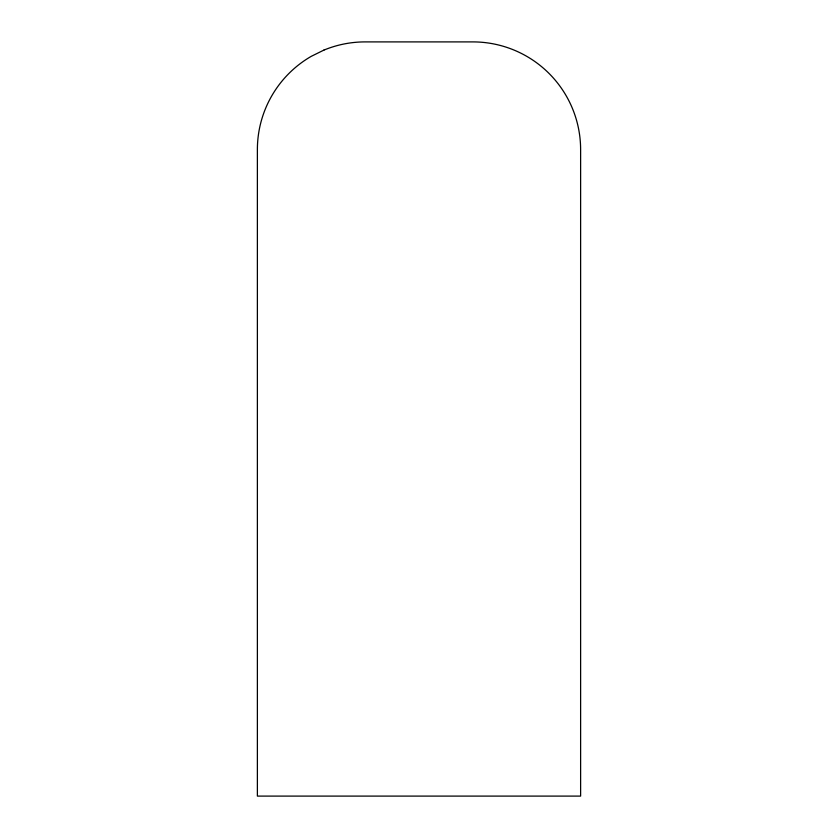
<?xml version="1.0" encoding="UTF-8"?>
<svg xmlns="http://www.w3.org/2000/svg" width="838" height="838" viewBox="0 0 838 838"><rect width="100%" height="100%" fill="white"/><g stroke="black" fill="none" stroke-linecap="round" stroke-linejoin="round"><path stroke-width="1.26" d="M323.897 50.102L311.254 56.335A107.746 107.746 0 0 0 257.381 149.646L257.381 796.1L580.619 796.1L580.619 149.646A107.746 107.746 0 0 0 472.873 41.9L365.127 41.9A107.746 107.746 0 0 0 323.897 50.102"/></g></svg>
